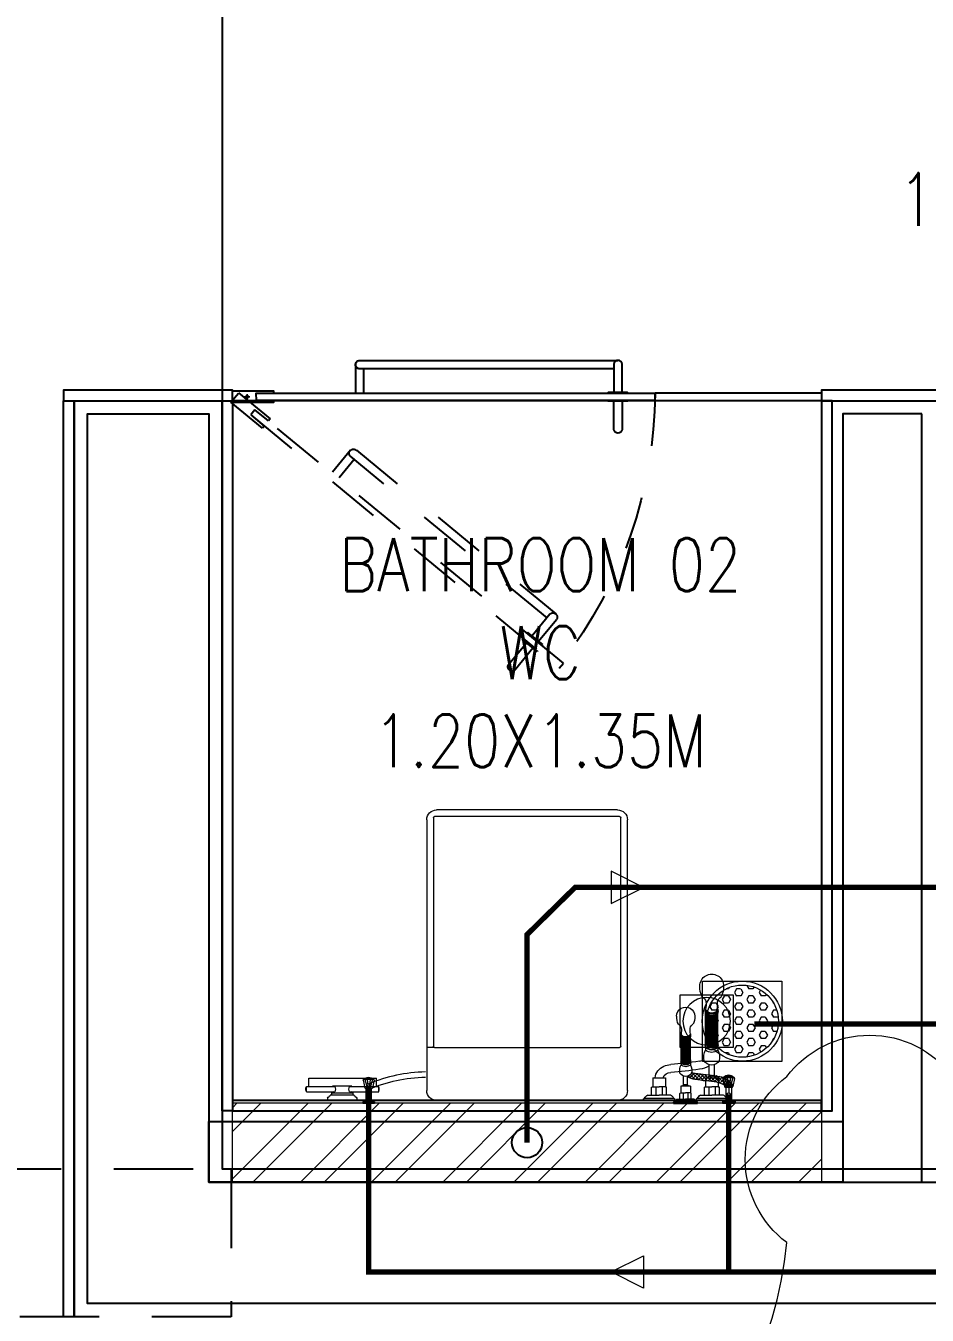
# Model space of a CAD drawing. Header units: metres. Extents: x 42 to 199, y -121 to 268.
# Drawn here: x 90.435 to 92.141, y 41.585 to 44.027 of the extents above; entities that cross this region are included whole.
import ezdxf

# ---------------------------------------------------------------- set-up
doc = ezdxf.new("R2010")
doc.units = ezdxf.units.M
doc.header["$LTSCALE"] = 0.3
for name, pattern in [('ACAD_ISO04W100', [30, 24, -3, 0, -3]), ('CONTINOUS', [0]), ('DASHED', [0.75, 0.5, -0.25]), ('HIDDEN', [0.375, 0.25, -0.125])]:
    doc.linetypes.add(name, pattern=pattern)
doc.layers.get('0').update_dxf_attribs({"color": 8})
for name, color, linetype in [('A-Anno-Area', 8, 'Continuous'), ('A-Cols', 8, 'Continuous'), ('A-ELEVATION 3', 8, 'Continuous'), ('A-ELEVATION 4', 8, 'Continuous'), ('A-flooring', 8, 'Continuous'), ('A-Glass', 8, 'Continuous'), ('A-Hidden-Above', 8, 'HIDDEN'), ('A-TEXT ARCHITECURAL', 8, 'Continuous'), ('A-Wall-Full', 8, 'Continuous'), ('A-Wall-Plst', 8, 'Continuous')]:
    doc.layers.add(name, color=color, linetype=linetype)
for name, color, linetype, lineweight in [('A-Plumbing Fixtures', 8, 'Continuous', 0), ('AGI- TEXT', 7, 'Continuous', 0), ('AGI-FT', 4, 'Continuous', 0), ('AGI-PHE-EQT', 5, 'Continuous', 0), ('AGI-PHE-SWP', 6, 'Continuous', 0), ('AGI-PHE-WP', 5, 'ACAD_ISO04W100', 0), ('AGI-PL-PLUMBING EQUPMENT', 4, 'Continuous', 0), ('DA HOUSE ARCH LAYOUT', 8, 'Continuous', 9), ('I-WALL-PATT', 8, 'Continuous', 0), ('LEDGE WALL', 7, 'Continuous', 0), ('NEW', 7, 'Continuous', 0), ('PH304.3', 7, 'Continuous', 0), ('PHE - DWS', 3, 'DASHED', 0), ('PHE CLAMP', 7, 'Continuous', 0), ('PHE sanfix', 4, 'Continuous', 0)]:
    doc.layers.add(name, color=color, linetype=linetype, lineweight=lineweight)
doc.styles.add('ROMANS', font='romans.shx', dxfattribs={"width": 0.8, "height": 0.5})

# ---------------------------------------------------------------- blocks, each defined once
blk = doc.blocks.new('wfwfg-flat-3')
at = {"color": 0}
for p, q in [((-3486.1541, -600.8019), (-3486.1625, -600.8058)), ((-3486.1625, -600.8058), (-3486.1541, -600.8019)), ((-3486.1564, -600.8081), (-3486.1603, -600.7996)), ((-3486.1603, -600.7996), (-3486.1564, -600.8081))]:
    blk.add_line(p, q, dxfattribs=at)
blk.add_circle((-3486.1583, -600.8038), 0.00264, dxfattribs=at)
blk.add_circle((-3486.1583, -600.8038), 0.00264, dxfattribs=at)
at = {"layer": 'A-ELEVATION 4'}
for points in [[(-3486.0787, -600.9956), (-3486.1166, -601.013), (-3486.1195, -601.0068, 0.471424), (-3486.1304, -601.0028), (-3486.085, -600.982)], [(-3485.9316, -601.4157), (-3486.1195, -601.0068, 1.093401), (-3486.1331, -601.0131), (-3485.9421, -601.4288)], [(-3485.8731, -601.4053), (-3485.8276, -601.3844, 0.900722), (-3485.8339, -601.3708), (-3485.8793, -601.3917)], [(-3485.8874, -601.4119), (-3485.9328, -601.4328, -0.900722), (-3485.9391, -601.4191), (-3485.8936, -601.3982)]]:
    blk.add_lwpolyline(points, format="xyb", dxfattribs=at)
for points in [[(-3485.8815, -601.4198), (-3485.8833, -601.4207), (-3485.8977, -601.3894), (-3485.8959, -601.3886)], [(-3485.8708, -601.4149), (-3485.869, -601.4141), (-3485.8834, -601.3829), (-3485.8852, -601.3837)]]:
    blk.add_lwpolyline(points, dxfattribs=at)
at = {"layer": 'A-Glass'}
blk.add_lwpolyline([(-3486.1787, -600.785), (-3486.1484, -600.851), (-3486.1441, -600.849), (-3486.1571, -600.8207), (-3486.1462, -600.8157), (-3486.1332, -600.844), (-3486.1292, -600.8423), (-3486.1596, -600.7762), (-3486.1787, -600.785)], dxfattribs=at)
blk.add_lwpolyline([(-3485.8613, -601.4644), (-3486.1571, -600.8207), (-3486.1462, -600.8157), (-3485.8504, -601.4594)], close=True, dxfattribs=at)
at = {"layer": 'A-Hidden-Above'}
for points in [[(-3486.1708, -600.7927), (-3486.1054, -600.8245), (-3486.1034, -600.8203), (-3486.1313, -600.8067), (-3486.1262, -600.7961), (-3486.0982, -600.8097), (-3486.0961, -600.8056), (-3486.1615, -600.7738), (-3486.1707, -600.7927)], [(-3485.5383, -601.0952), (-3485.5392, -601.097), (-3485.5701, -601.0819), (-3485.5692, -601.0801)], [(-3485.5331, -601.0846), (-3485.5323, -601.0828), (-3485.5632, -601.0678), (-3485.5641, -601.0695)]]:
    blk.add_lwpolyline(points, dxfattribs=at)
blk.add_lwpolyline([(-3485.4943, -601.1166), (-3486.1313, -600.8067), (-3486.1262, -600.7961), (-3485.4892, -601.106)], close=True, dxfattribs=at)
for points in [[(-3485.9599, -600.8923), (-3485.9781, -600.9299), (-3485.9843, -600.9269, 0.471424), (-3485.9953, -600.9307), (-3485.9734, -600.8858)], [(-3485.5796, -601.1237), (-3485.9843, -600.9269, 1.093401), (-3485.9909, -600.9403), (-3485.5794, -601.1405)], [(-3485.541, -601.0785), (-3485.5191, -601.0336, 0.900722), (-3485.5326, -601.027), (-3485.5545, -601.072)], [(-3485.5479, -601.0927), (-3485.5697, -601.1377, -0.900722), (-3485.5832, -601.1311), (-3485.5614, -601.0862)]]:
    blk.add_lwpolyline(points, format="xyb", dxfattribs=at)
at = {"layer": 'A-Hidden-Above', "ltscale": 0.5, "transparency": 33554559}
blk.add_arc((-3486.2007, -600.7459), 0.7946, 295.2832, 332.3168, dxfattribs=at)
blk = doc.blocks.new('zw$81B5-flat-1-flat-1-flat-1-flat-1-flat-1-flat-1-flat-1')
at = {"color": 4}
for p, q in [((-0.543, -0.0173), (-0.2005, -0.0173)), ((-0.5618, -0.5486), (-0.5618, -0.0361)), ((-0.5493, -0.4648), (-0.5493, -0.0323)), ((-0.5468, -0.0298), (-0.1968, -0.0298)), ((-0.1943, -0.0323), (-0.1943, -0.4648)), ((-0.1818, -0.0361), (-0.1818, -0.5486)), ((-0.7329, -0.459), (-0.7329, -0.4021)), ((-0.7327, -0.4595), (-0.7327, -0.4024)), ((-0.7322, -0.4604), (-0.7322, -0.403)), ((-0.7314, -0.4615), (-0.7314, -0.4038)), ((-0.7303, -0.4629), (-0.7303, -0.4048)), ((-0.7289, -0.4641), (-0.7289, -0.4057)), ((-0.7272, -0.4651), (-0.7272, -0.4066)), ((-0.7254, -0.4659), (-0.7254, -0.4072)), ((-0.7235, -0.4664), (-0.7235, -0.4077)), ((-0.7215, -0.4666), (-0.7215, -0.4078)), ((-0.7195, -0.4664), (-0.7195, -0.4077)), ((-0.7175, -0.466), (-0.7175, -0.4073)), ((-0.7156, -0.4652), (-0.7156, -0.4067)), ((-0.7139, -0.4642), (-0.7139, -0.4058)), ((-0.7125, -0.4629), (-0.7125, -0.4048)), ((-0.7113, -0.4615), (-0.7113, -0.4038)), ((-0.7103, -0.4601), (-0.7103, -0.4028)), ((-0.7098, -0.459), (-0.7098, -0.4021)), ((-0.7329, -0.4664), (-0.7329, -0.4722)), ((-0.7098, -0.4664), (-0.7098, -0.4722)), ((-0.1968, -0.4673), (-0.5468, -0.4673)), ((-0.1968, -0.4673), (-0.1818, -0.4673)), ((-0.7268, -0.5219), (-0.7268, -0.4997)), ((-0.7166, -0.5219), (-0.7166, -0.4999)), ((-0.7098, -0.5246), (-0.7336, -0.5246)), ((-0.7336, -0.5246), (-0.7336, -0.5415)), ((-0.7098, -0.5246), (-0.7098, -0.5415)), ((-0.6098, -0.5246), (-0.6336, -0.5246)), ((-0.6336, -0.5246), (-0.6336, -0.5415)), ((-0.6098, -0.5246), (-0.6098, -0.5415)), ((0.0415, -0.5256), (-0.0866, -0.5255)), ((-0.0865, -0.5409), (-0.0865, -0.5255)), ((0.0415, -0.5256), (0.0005, -0.5256)), ((0.0415, -0.5409), (0.0415, -0.5255)), ((-0.7433, -0.5572), (-0.7218, -0.5572)), ((-0.7358, -0.5572), (-0.7358, -0.5426)), ((-0.7336, -0.5415), (-0.7217, -0.5415)), ((-0.7277, -0.5415), (-0.7277, -0.5572)), ((-0.7003, -0.5572), (-0.7218, -0.5572)), ((-0.7098, -0.5415), (-0.7217, -0.5415)), ((-0.7158, -0.5415), (-0.7158, -0.5572)), ((-0.7076, -0.5572), (-0.7076, -0.5426)), ((-0.6433, -0.5572), (-0.6218, -0.5572)), ((-0.6358, -0.5572), (-0.6358, -0.5426)), ((-0.6336, -0.5415), (-0.6217, -0.5415)), ((-0.6277, -0.5415), (-0.6277, -0.5572)), ((-0.6003, -0.5572), (-0.6218, -0.5572)), ((-0.6098, -0.5415), (-0.6217, -0.5415)), ((-0.6158, -0.5415), (-0.6158, -0.5572)), ((-0.6076, -0.5572), (-0.6076, -0.5426)), ((-0.091, -0.5509), (-0.091, -0.5409)), ((-0.0358, -0.5409), (-0.091, -0.5409)), ((-0.0358, -0.5509), (-0.091, -0.5509)), ((0.0003, -0.5568), (-0.0437, -0.5568)), ((-0.0017, -0.5528), (-0.0417, -0.5528)), ((-0.0417, -0.5528), (-0.0417, -0.5568)), ((-0.0037, -0.5398), (-0.0397, -0.5398)), ((0.046, -0.5409), (-0.0077, -0.5409)), ((0.046, -0.5509), (-0.0077, -0.5509)), ((-0.0017, -0.5528), (-0.0017, -0.5568)), ((0.046, -0.5509), (0.046, -0.5409)), ((-0.7513, -0.5673), (-0.7513, -0.5646)), ((-0.7513, -0.5673), (-0.6923, -0.5673)), ((-0.6945, -0.5634), (-0.7491, -0.5634)), ((-0.6923, -0.5673), (-0.6923, -0.5646)), ((-0.6513, -0.5673), (-0.6513, -0.5646)), ((-0.6513, -0.5673), (-0.5923, -0.5673)), ((-0.5945, -0.5634), (-0.6491, -0.5634)), ((-0.5923, -0.5673), (-0.5923, -0.5646)), ((-0.2005, -0.5673), (-0.543, -0.5673)), ((-0.0492, -0.5633), (-0.0492, -0.5673)), ((0.0058, -0.5673), (-0.0492, -0.5673)), ((0.0058, -0.5633), (0.0058, -0.5673))]:
    blk.add_line(p, q, dxfattribs=at)
blk.add_lwpolyline([(-0.6618, -0.4673), (-0.6618, -0.3673), (-0.7618, -0.3673), (-0.7618, -0.4673)], close=True, dxfattribs=at)
for points in [[(-0.091, -0.5489), (-0.092, -0.5489), (-0.092, -0.5429), (-0.091, -0.5429)], [(0.046, -0.5489), (0.047, -0.5489), (0.047, -0.5429), (0.046, -0.5429)]]:
    blk.add_lwpolyline(points, dxfattribs=at)
blk.add_circle((-0.7118, -0.4173), 0.045, dxfattribs=at)
for centre, radius, start, end in [((-0.543, -0.0361), 0.0188, 90, 180), ((-0.2005, -0.0361), 0.0188, 0, 90), ((-0.5468, -0.0323), 0.0025, 90, 180), ((-0.1968, -0.0323), 0.0025, 0, 90), ((-0.7213, -0.3507), 0.0225, 359.1351, 180.8649), ((-0.7011, -0.352), 0.0427, 178.7483, 206.4876), ((-0.7414, -0.352), 0.0427, 333.5124, 1.2517), ((-0.7485, -0.3854), 0.017, 16.288, 57.3519), ((-0.7791, -0.3852), 0.0471, 348.3571, 5.6253), ((-0.6636, -0.3852), 0.0471, 174.3747, 191.6429), ((-0.6942, -0.3854), 0.017, 122.6481, 163.712), ((-0.7308, -0.3984), 0.0028, 137.3065, 222.6935), ((-0.7317, -0.3956), 0.0015, 143.1441, 216.8559), ((-0.7317, -0.4012), 0.0015, 143.1441, 216.8559), ((-0.7213, -0.3897), 0.0126, 203.4368, 336.5632), ((-0.7213, -0.3908), 0.0129, 206.3551, 333.6449), ((-0.7213, -0.3928), 0.0138, 213.1371, 326.8629), ((-0.7213, -0.3932), 0.0146, 217.5398, 322.4602), ((-0.711, -0.3956), 0.0015, 323.1441, 36.8559), ((-0.7118, -0.3984), 0.0028, 317.3065, 42.6935), ((-0.711, -0.4012), 0.0015, 323.1441, 36.8559), ((-0.7308, -0.4627), 0.0028, 137.3065, 222.6935), ((-0.7317, -0.4599), 0.0015, 143.1441, 216.8559), ((-0.7213, -0.454), 0.0126, 203.4368, 336.5632), ((-0.7213, -0.455), 0.0129, 206.3551, 333.6449), ((-0.711, -0.4599), 0.0015, 323.1441, 36.8559), ((-0.7118, -0.4627), 0.0028, 317.3065, 42.6935), ((-0.7056, -0.4862), 0.0307, 152.7727, 191.5996), ((-0.7317, -0.4655), 0.0015, 143.1441, 216.8559), ((-0.7213, -0.457), 0.0138, 213.1371, 326.8629), ((-0.7213, -0.4575), 0.0146, 217.5398, 322.4602), ((-0.7213, -0.4589), 0.0176, 229.0147, 310.9853), ((-0.711, -0.4655), 0.0015, 323.1441, 36.8559), ((-0.7369, -0.4862), 0.0307, 348.4004, 27.2273), ((-0.5468, -0.4648), 0.0025, 180, 270), ((-0.1968, -0.4648), 0.0025, 270, 0), ((-0.7213, -0.4839), 0.0167, 210.5106, 329.4894), ((-0.6932, -0.4637), 0.0448, 238.5932, 263.7686), ((-0.6949, -0.4669), 0.0268, 244.0824, 263.2266), ((-0.5028, 0.9912), 1.4974, 262.5073, 264.5933), ((-0.6006, 0.1115), 0.6274, 261.0603, 266.0403), ((-0.6441, -0.5317), 0.0321, 39.6697, 89.6336), ((-0.6386, -0.5265), 0.0245, 4.3011, 38.585), ((-0.7217, -0.5305), 0.01, 35.7762, 144.2238), ((-0.6437, -0.5296), 0.0153, 19.0504, 90.6085), ((-0.7368, -0.5693), 0.0138, 118.3436, 154.2104), ((-0.732, -0.5471), 0.00586, 105.9076, 129.9207), ((-0.7114, -0.5471), 0.00586, 50.0793, 74.0924), ((-0.7068, -0.5693), 0.0138, 25.7896, 61.6564), ((-0.6368, -0.5693), 0.0138, 118.3436, 154.2104), ((-0.632, -0.5471), 0.00586, 105.9076, 129.9207), ((-0.6114, -0.5471), 0.00586, 50.0793, 74.0924), ((-0.6068, -0.5693), 0.0138, 25.7896, 61.6564), ((-0.543, -0.5486), 0.0188, 180, 270), ((-0.2005, -0.5486), 0.0188, 270, 0), ((-0.0449, -0.564), 0.00443, 107.7746, 170.8611), ((-0.0475, -0.5562), 0.00383, 289.8198, 350.7712), ((-0.0447, -0.5457), 0.00768, 292.3879, 317.6995), ((-0.0447, -0.5457), 0.00768, 39.5857, 50.1197), ((-0.0442, -0.5459), 0.00975, 329.1554, 30.8446), ((0.0007, -0.5459), 0.00975, 149.1554, 210.8446), ((0.0012, -0.5457), 0.00768, 129.8803, 141.0583), ((0.0012, -0.5457), 0.00768, 222.3005, 247.6121), ((0.004, -0.5562), 0.00383, 189.2288, 250.1802), ((0.0014, -0.564), 0.00443, 9.1389, 72.2254), ((-0.7492, -0.5658), 0.00241, 88.0282, 152.0821), ((-0.6944, -0.5658), 0.00241, 27.9179, 91.9718), ((-0.6492, -0.5658), 0.00241, 88.0282, 152.0821), ((-0.5944, -0.5658), 0.00241, 27.9179, 91.9718)]:
    blk.add_arc(centre, radius, start, end, dxfattribs=at)
blk = doc.blocks.new('BEAM LAYOUTS AND DEPTS AS PER SITE')
at = {"layer": 'A-Hidden-Above', "color": 8, "ltscale": 2}
for points in [[(94.0262, 45.4216), (90.8062, 45.4216), (90.8062, 41.862), (94.0262, 41.862)], [(88.3513, 41.862), (90.8235, 41.862), (90.8235, 41.582), (88.3513, 41.582)]]:
    blk.add_lwpolyline(points, close=True, dxfattribs=at)
blk = doc.blocks.new('DA HOUSE ARCH LAYOUT')
at = {"color": 8, "transparency": 33554687}
blk.add_wipeout([(-11.75, 107.63), (-11.75, 78.6832), (-4.6699, 77.9793), (-4.6699, 87.3699), (20.9401, 87.3699), (20.94, 97.27), (30.1376, 97.27), (30.1376, 95.8004), (30.1509, 95.6202), (30.2068, 95.3936), (30.2908, 95.2058), (30.4267, 95.0082), (30.5877, 94.8493), (30.7469, 94.7385), (30.9156, 94.6565), (31.1167, 94.5963), (31.3676, 94.5704), (31.6721, 94.6087), (31.9475, 94.7157), (32.1814, 94.8781), (32.441, 95.1999), (32.4934, 95.3049), (32.5584, 95.4923), (32.5869, 95.6387), (32.5967, 95.8477), (32.5782, 96.0181), (32.5404, 96.1711), (32.4781, 96.3293), (32.428, 96.4237), (32.3565, 96.5318), (32.2288, 96.6615), (32.1161, 96.7764), (31.9914, 96.8605), (31.8786, 96.9192), (31.3843, 97.0303), (31.3843, 97.1695), (32.0248, 97.1695), (32.0248, 106.3305), (12.6625, 106.33), (12.6624, 107.63)], dxfattribs=at).dxf.layer = 'A-ELEVATION 3'
at = {"layer": 'A-ELEVATION 3', "color": 8, "ltscale": 0.25}
for p, q in [((-6.34, 104.9996), (-6.34, 103.945)), ((-5.205, 103.945), (-6.32, 103.945))]:
    blk.add_line(p, q, dxfattribs=at)
at = {"layer": 'A-flooring', "color": 8}
for points in [[(-6.64, 103.945), (-6.32, 103.945), (-6.32, 103.965), (-6.64, 103.965)], [(-5.205, 103.945), (-4.975, 103.945), (-4.975, 103.965), (-5.205, 103.965)], [(-6.62, 102.21), (-6.64, 102.21), (-6.64, 103.945), (-6.62, 103.945)], [(-6.32, 102.6), (-6.34, 102.6), (-6.34, 103.945), (-6.32, 103.945)], [(-5.205, 102.6), (-5.185, 102.6), (-5.185, 103.945), (-5.205, 103.945)]]:
    blk.add_lwpolyline(points, close=True, dxfattribs=at)
at = {"layer": 'A-Glass', "color": 8}
blk.add_lwpolyline([(-5.52, 103.96), (-5.205, 103.96), (-5.205, 103.945), (-5.52, 103.945)], close=True, dxfattribs=at)
at = {"layer": 'A-Wall-Full', "color": 8, "transparency": 33554687}
for points in [[(-5.015, 103.92), (-5.165, 103.92), (-5.165, 102.465), (-5.015, 102.465)], [(-6.365, 102.58), (-5.165, 102.58), (-5.165, 102.465), (-6.365, 102.465)]]:
    blk.add_lwpolyline(points, close=True, dxfattribs=at)
at = {"layer": 'A-TEXT ARCHITECURAL', "color": 8, "insert": (-5.7559, 104.5428, -28.1122), "char_height": 0.1, "width": 2.017239, "attachment_point": 1, "style": 'ROMANS', "bg_fill": 2}
blk.add_mtext('\\pxqc;PASSAGE\\P1.05M WIDE', dxfattribs=at)
at = {"layer": 'A-TEXT ARCHITECURAL', "color": 8, "insert": (-6.7464, 103.6844, -28.1122), "char_height": 0.1, "width": 2.017239, "attachment_point": 1, "style": 'ROMANS'}
blk.add_mtext('\\pxqc;BATHROOM 02\\PWC\\P1.20X1.35M', dxfattribs=at)
at = {"layer": 'A-Wall-Plst', "color": 8}
blk.add_lwpolyline([(-6.62, 102.21), (-6.62, 103.945), (-6.34, 103.945), (-6.34, 102.49), (-3.915, 102.49), (-3.915, 102.365), (-3.425, 102.365), (-3.425, 102.49), (-3.12, 102.49), (-3.12, 106.05), (-3.42, 106.05), (-3.42, 106.3301), (-2.84, 106.3301)], dxfattribs=at)
at = {"layer": 'A-Plumbing Fixtures', "color": 8, "xscale": -1.066818829865207, "yscale": 1.066818829865207, "zscale": 1.066818829865207, "rotation": 114.6846429816317}
blk.add_blockref('wfwfg-flat-3', (964.5118, -3542.9714), dxfattribs=at)
at = {"layer": 'A-Plumbing Fixtures', "color": 8, "lineweight": 0, "xscale": -1}
blk.add_blockref('zw$81B5-flat-1-flat-1-flat-1-flat-1-flat-1-flat-1-flat-1', (-6.1343, 103.1873), dxfattribs=at)
at = {"layer": 'A-flooring', "color": 8}
blk.add_lwpolyline([(-6.32, 102.6), (-5.205, 102.6), (-5.205, 102.62), (-6.32, 102.62)], close=True, dxfattribs=at)
at = {"layer": 'A-Wall-Full', "color": 8, "transparency": 33554687}
blk.add_lwpolyline([(-4.515, 97.455), (-4.515, 102.235), (-6.595, 102.235), (-6.595, 103.92), (-6.365, 103.92), (-6.365, 102.465), (-3.94, 102.465), (-3.94, 102.34), (-3.4, 102.34), (-3.4, 102.465), (-3.095, 102.465), (-3.095, 106.075), (-3.395, 106.075), (-3.395, 106.3051), (-2.865, 106.3051)], dxfattribs=at)
at = {"layer": 'A-Cols', "color": 8}
blk.add_blockref('BEAM LAYOUTS AND DEPTS AS PER SITE', (-97.1462, 60.628), dxfattribs=at)
blk = doc.blocks.new('CARE-FTLOOR TRAP')
at = {"layer": 'PHE sanfix', "ltscale": 0.025}
h = blk.add_hatch(dxfattribs=at)
h.set_pattern_fill('HEX', color=256, scale=94.707521, angle=179.1253, style=0)
h.set_pattern_definition([(179.1253, (3474.058, -9141.882), (-0.313026, -20.50239), [11.83844, -23.67688]), (299.1253, (3474.058, -9141.882), (17.912104, 9.980107), [11.83844, -23.67688]), (239.1253, (3462.221, -9141.7), (17.599078, -10.522284), [11.83844, -23.67688])])
h.paths.add_polyline_path([(-104.2, 1.6, 1), (104.2, -1.6, 1)])
for p, q in [((-116.5, -114.7), (-112.8, 117.4)), ((-112.8, 117.4), (115.8, 113.7)), ((115.8, 113.7), (112.1, -118.3)), ((112.1, -118.3), (-116.5, -114.7))]:
    blk.add_line(p, q, dxfattribs=at)
for radius in [115.5, 104.2]:
    blk.add_circle((0, 0), radius, dxfattribs=at)
blk = doc.blocks.new('jglgjlg')
at = {"layer": 'PH304.3', "ltscale": 5}
h = blk.add_hatch(dxfattribs=at)
h.set_pattern_fill('ANSI37', color=3, scale=50)
h.set_pattern_definition([(45, (0, 0), (-4.419417382, 4.419417382), []), (135, (0, 0), (-4.419417382, -4.419417382), [])])
h.paths.add_polyline_path([(2666871.8, -141076.5, -0.079631), (2666855.2, -141083.1, 0.021733), (2666801, -141089.2, 0.110292), (2666782.5, -141095.5), (2666782.5, -141097.5, -0.190357), (2666792.2, -141105, -0.01216), (2666792.5, -141106.5, -0.083727), (2666801, -141104, -0.009102), (2666855.2, -141097.9, 0.076871), (2666871.8, -141093.6)])
h.paths.add_polyline_path([(2666879.4, -141071.1, -0.04111), (2666871.8, -141076.5), (2666871.8, -141093.6, 0.07569), (2666886.1, -141084.6), (2666886.1, -141081.8, -0.54993)])
h.paths.add_polyline_path([(2666890.6, -141080.3, -0.161983), (2666886.1, -141081.8), (2666886.1, -141084.6, 0.02775)])
h.paths.add_polyline_path([(2666893.6, -141074.3, 1), (2666878.6, -141074.3, 0.617638), (2666890.6, -141080.3, 0.01361), (2666892.7, -141078, 0.130251)])
at = {"layer": 'AGI-PL-PLUMBING EQUPMENT'}
for p, q in [((2666747.8, -141030.1, 0), (2666806.8, -141029.4, 0)), ((2666747.8, -141030.1, 0), (2666747.8, -141032.8, 0)), ((2666804.7, -141033.4, 0), (2666750.1, -141034, 0)), ((2666755.9, -141040.1, 0), (2666777.4, -141039.9, 0)), ((2666763.5, -141040, 0), (2666763.6, -141054.6, 0)), ((2666771.7, -141055.7, 0), (2666771.6, -141039.9, 0)), ((2666799, -141039.6, 0), (2666777.4, -141039.9, 0)), ((2666783.6, -141055.5, 0), (2666783.5, -141039.8, 0)), ((2666791.6, -141039.7, 0), (2666791.7, -141054.3, 0)), ((2666806.8, -141029.4, 0), (2666806.9, -141032.1, 0)), ((2666765.8, -141055.7, 0), (2666777.7, -141055.6, 0)), ((2666766, -141072.6, 0), (2666765.8, -141055.7, 0)), ((2666789.8, -141072.3, 0), (2666766, -141072.6, 0)), ((2666772.8, -141075.3, 0), (2666773, -141097.5, 0)), ((2666789.6, -141055.5, 0), (2666777.7, -141055.6, 0)), ((2666783.1, -141075.1, 0), (2666783.3, -141097.1, 0)), ((2666789.8, -141072.3, 0), (2666789.6, -141055.5, 0)), ((2666767.4, -141130.8, 0), (2666767.3, -141125, 0)), ((2666767.5, -141138.2, 0), (2666768.1, -141195.1, 0)), ((2666767.7, -141137.7, 0), (2666768.4, -141194.8, 0)), ((2666768.2, -141136.8, 0), (2666768.8, -141194.2, 0)), ((2666768.9, -141135.7, 0), (2666769.6, -141193.4, 0)), ((2666770, -141134.3, 0), (2666770.7, -141192.4, 0)), ((2666771.4, -141133.1, 0), (2666772.1, -141191.4, 0)), ((2666773, -141132, 0), (2666773.7, -141190.5, 0)), ((2666774.8, -141131.2, 0), (2666775.5, -141189.9, 0)), ((2666776.8, -141130.7, 0), (2666777.5, -141189.4, 0)), ((2666778.8, -141130.5, 0), (2666779.5, -141189.2, 0)), ((2666780.8, -141130.6, 0), (2666781.5, -141189.3, 0)), ((2666782.8, -141131.1, 0), (2666783.5, -141189.7, 0)), ((2666784.7, -141131.8, 0), (2666785.3, -141190.3, 0)), ((2666786.4, -141132.8, 0), (2666787, -141191.2, 0)), ((2666787.8, -141134, 0), (2666788.5, -141192.1, 0)), ((2666789.1, -141135.4, 0), (2666789.7, -141193.2, 0)), ((2666790, -141136.8, 0), (2666790.7, -141194.1, 0)), ((2666790.5, -141130.6, 0), (2666790.4, -141124.8, 0)), ((2666790.6, -141138, 0), (2666791.2, -141194.8, 0))]:
    blk.add_line(p, q, dxfattribs=at)
for centre, radius, start, end in [((2666749.9, -141031.6, 0), 2.41, 208.5861, 272.64), ((2666762.3, -141027.9, 0), 13.8, 206.4578, 242.3246), ((2666792.3, -141027.6, 0), 13.8, 299.0118, 334.8785), ((2666804.7, -141031, 0), 2.41, 268.6964, 332.7503), ((2666767.3, -141050.1, 0), 5.86, 230.7475, 254.7606), ((2666777.8, -141066.6, 0), 10, 216.4444, 324.892), ((2666787.9, -141049.8, 0), 5.86, 286.5758, 310.5889), ((2666794.4, -141110.7, 0), 30.7, 169.0686, 207.8955), ((2666778.8, -141113.2, 0), 16.7, 31.1788, 150.1576), ((2666763.1, -141111, 0), 30.7, 333.4409, 12.2678), ((2666769.5, -141134.5, 0), 2.8, 137.9746, 223.3617), ((2666768.6, -141131.7, 0), 1.5, 143.8123, 217.5241), ((2666768.6, -141137.3, 0), 1.5, 143.8123, 217.5241), ((2666779, -141138.2, 0), 17.6, 49.6829, 131.6535), ((2666779, -141139.6, 0), 14.6, 38.208, 143.1284), ((2666779, -141140, 0), 13.8, 33.8053, 147.5311), ((2666779.1, -141142, 0), 12.9, 27.0233, 154.3131), ((2666779.1, -141143.1, 0), 12.6, 24.105, 157.2314), ((2666789.3, -141131.5, 0), 1.5, 323.8123, 37.5241), ((2666788.5, -141134.3, 0), 2.8, 317.9746, 43.3617), ((2666789.4, -141137.1, 0), 1.5, 323.8123, 37.5241), ((2666770.2, -141198.7, 0), 2.8, 137.9746, 223.3617), ((2666769.3, -141195.9, 0), 1.5, 143.8123, 217.5241), ((2666769.4, -141201.5, 0), 1.5, 143.8123, 217.5241), ((2666779.8, -141203.8, 0), 14.6, 38.208, 143.1284), ((2666779.8, -141204.3, 0), 13.8, 33.8053, 147.5311), ((2666779.8, -141206.3, 0), 12.9, 27.0233, 154.3131), ((2666779.8, -141207.3, 0), 12.6, 24.105, 157.2314), ((2666722.1, -141212.5, 0), 47.1, 355.0429, 12.3111), ((2666837.6, -141211.2, 0), 47.1, 169.0252, 186.2934), ((2666790.1, -141195.7, 0), 1.5, 323.8123, 37.5241), ((2666789.2, -141198.5, 0), 2.8, 317.9746, 43.3617), ((2666790.1, -141201.3, 0), 1.5, 323.8123, 37.5241), ((2666800.5, -141244.8, 0), 42.7, 154.1805, 181.9199), ((2666752.7, -141212, 0), 17, 303.3163, 344.3802), ((2666807, -141211.4, 0), 17, 196.9561, 238.0201), ((2666760.2, -141245.3, 0), 42.7, 359.4165, 27.1558), ((2666780.3, -141246.3, 0), 22.5, 179.8033, 1.5331)]:
    blk.add_arc(centre, radius, start, end, dxfattribs=at)
at = {"layer": 'PH304.3', "color": 3, "ltscale": 5}
for centre, radius, start, end in [((2666842.9, -141026.8, 0), 56.5, 283.1883, 310.8163), ((2666886.6, -141072.7, 0), 7.5, 155.4373, 19.9469), ((2666807.1, -141133.1, 0), 44.8, 96.8996, 122.075), ((2666805.3, -141129.9, 0), 26.8, 97.4416, 116.5858), ((2666906.4, -141707.2, 0), 627.4, 94.6279, 99.6079), ((2667014.4, -142585.6, 0), 1497.4, 96.0749, 98.1609), ((2666849.7, -141040.8, 0), 56.1, 276.4135, 320.7877)]:
    blk.add_arc(centre, radius, start, end, dxfattribs=at)
blk = doc.blocks.new('JRKGRG')
at = {"layer": 'AGI-PL-PLUMBING EQUPMENT', "color": 4, "linetype": 'Continuous', "lineweight": 0}
for p, q in [((2755326.9, -167826.3, 0), (2755326.1, -167826.3, 0)), ((2755326.9, -167836.1, 0), (2755326.1, -167836.1, 0))]:
    blk.add_line(p, q, dxfattribs=at)
at = {"layer": 'AGI-PL-PLUMBING EQUPMENT', "color": 4, "linetype": 'Continuous', "lineweight": 0, "ltscale": 0.3}
blk.add_line((2755326.9, -167831.2, 0), (2755326.1, -167831.2, 0), dxfattribs=at)
at = {"layer": 'AGI-PL-PLUMBING EQUPMENT', "color": 4, "linetype": 'Continuous', "lineweight": 0, "ltscale": 50}
for p, q in [((2755326.9, -167815.4, 0), (2755326.9, -167846.9, 0)), ((2755331, -167815.4, 0), (2755326.9, -167815.4, 0)), ((2755331, -167815.4, 0), (2755331, -167846.9, 0)), ((2755343.4, -167824.1, 0), (2755331, -167824.1, 0)), ((2755344.9, -167831.2, 0), (2755331, -167831.2, 0)), ((2755366.1, -167824.1, 0), (2755343.4, -167824.1, 0)), ((2755366.1, -167831.2, 0), (2755352.2, -167831.2, 0)), ((2755366.1, -167822.8, 0), (2755366.1, -167839.5, 0)), ((2755388, -167816.7, 0), (2755367.6, -167821, 0)), ((2755390.3, -167818.5, 0), (2755390.3, -167843.8, 0)), ((2755331, -167846.9, 0), (2755326.9, -167846.9, 0)), ((2755366.1, -167838.2, 0), (2755331, -167838.2, 0)), ((2755388, -167845.6, 0), (2755367.6, -167841.3, 0))]:
    blk.add_line(p, q, dxfattribs=at)
at = {"layer": 'AGI-PL-PLUMBING EQUPMENT', "color": 4, "linetype": 'Continuous', "lineweight": 0, "ltscale": 50, "elevation": 0}
for points in [[(2755390.3, -167821.3), (2755366.1, -167827.6)], [(2755390.3, -167827.1), (2755366.1, -167829.4)], [(2755390.3, -167835.3), (2755366.1, -167832.5)], [(2755390.3, -167841), (2755366.1, -167834.4)]]:
    blk.add_lwpolyline(points, dxfattribs=at)
for points in [[(2755390.3, -167841, 0.372706), (2755390.3, -167821.3)], [(2755390.3, -167835.3, 0.176556), (2755390.3, -167827)]]:
    blk.add_lwpolyline(points, format="xyb", dxfattribs=at)
at = {"layer": 'AGI-PL-PLUMBING EQUPMENT', "color": 4, "linetype": 'Continuous', "lineweight": 0, "ltscale": 50}
blk.add_circle((2755348.5, -167831.2, 0), 3.67, dxfattribs=at)
for centre, radius, start, end in [((2755368, -167822.8, 0), 1.86, 101.8986, 180), ((2755388.4, -167818.5, 0), 1.86, 0, 101.8986), ((2755378.9, -167831.2, 0), 17, 311.8802, 48.1198), ((2755368, -167839.5, 0), 1.86, 180, 258.1014), ((2755388.4, -167843.8, 0), 1.86, 258.1014, 0)]:
    blk.add_arc(centre, radius, start, end, dxfattribs=at)
blk = doc.blocks.new('zw$BB52')
at = {"layer": 'PH304.3', "color": 30, "ltscale": 5}
for centre, radius, start, end in [((336.9, 160), 420.2, 181.3599, 202.3772), ((340.5, 157.8), 408.9, 181.093, 202.7011)]:
    blk.add_arc(centre, radius, start, end, dxfattribs=at)
at = {"layer": 'NEW', "color": 32, "true_color": 0xcd6928, "xscale": -1}
blk.add_blockref('JRKGRG', (2755326.9, 167831.2, 0), dxfattribs=at)
blk = doc.blocks.new('direction')
at = {"color": 0}
blk.add_lwpolyline([(-1.225, 2.45), (0, 0), (1.225, 2.45), (-1.225, 2.45)], dxfattribs=at)

msp = doc.modelspace()

# ---------------------------------------------------------------- block references
at = {"layer": 'DA HOUSE ARCH LAYOUT'}
msp.add_blockref('DA HOUSE ARCH LAYOUT', (97.1462, -60.628), dxfattribs=at)

# ---------------------------------------------------------------- next in the draw order: hatches: boundary and pattern name
at = {"layer": 'I-WALL-PATT', "linetype": 'ByBlock', "ltscale": 0.25}
h = msp.add_hatch(dxfattribs=at)
h.set_pattern_fill('ANSI32', color=9, scale=0.01, angle=180)
h.set_pattern_definition([(225, (274.89227, -14.85121), (0.06735192, -0.06735192), []), (225, (274.84737, -14.85121), (0.06735192, -0.06735192), [])])
h.paths.add_polyline_path([(91.9412, 41.837), (91.9412, 41.987), (90.8262, 41.987), (90.8262, 41.837)])

# ---------------------------------------------------------------- next in the draw order: linework, layer by layer
at = {"layer": 'A-Anno-Area', "color": 6, "linetype": 'ByBlock', "ltscale": 0.25}
msp.add_circle((91.3837, 41.912, -0.05), 0.0286, dxfattribs=at)
at = {"layer": 'AGI- TEXT', "color": 7, "elevation": -0.05}
msp.add_lwpolyline([(91.8753, 42.0369, -0.5), (92.1894, 42.0369, -0.5), (92.5036, 42.0369, -0.5), (92.8177, 42.0369, -0.5), (93.1319, 42.0369, -0.5), (93.2007, 41.7916, -0.5), (93.2007, 41.4775, -0.5), (92.8866, 41.4775, -0.5), (92.5724, 41.4775, -0.5), (92.2583, 41.4775, -0.252026), (91.0947, 41.0587, 0.407005), (91.8753, 41.7228, -0.5), (91.8753, 42.0369)], format="xyb", close=True, dxfattribs=at)
at = {"layer": 'AGI-PHE-SWP', "linetype": 'ByBlock', "ltscale": 0.25, "elevation": -0.05}
msp.add_lwpolyline([(91.3837, 41.912, 0.01, 0.01, 0), (91.3837, 42.306, 0.01, 0.01, 0), (91.4746, 42.3953, 0.01, 0.01, 0), (94.594, 42.3953, 0.01, 0.01, 0), (94.6876, 42.4604, 0.01, 0.01, 0), (94.6876, 45.2234, 0, 0, 0)], format="xyseb", dxfattribs=at)
at = {"layer": 'AGI-PHE-WP', "linetype": 'ByBlock', "ltscale": 0.25, "const_width": 0.01, "elevation": -0.05}
msp.add_lwpolyline([(91.8139, 42.1368), (93.5632, 42.1368), (93.6796, 42.251)], dxfattribs=at)
at = {"layer": 'LEDGE WALL', "linetype": 'ByBlock', "ltscale": 0.25, "elevation": -0.05}
msp.add_lwpolyline([(90.8262, 41.837), (90.8262, 41.987), (91.9412, 41.987), (91.9412, 41.837)], close=True, dxfattribs=at)
at = {"layer": 'PHE - DWS', "linetype": 'ByBlock', "ltscale": 0.25, "const_width": 0.01, "elevation": -0.05}
for points in [[(91.0837, 42.017), (91.0837, 41.667), (92.2316, 41.667), (92.2316, 41.862), (92.8808, 41.862), (92.8808, 41.667), (94.0975, 41.667), (94.0975, 44.831), (94.0427, 44.831)], [(91.7655, 42.0035), (91.7655, 41.667)]]:
    msp.add_lwpolyline(points, dxfattribs=at)

# ---------------------------------------------------------------- next in the draw order: block references
at = {"layer": 'AGI-FT', "xscale": 0.0006560697574302621, "yscale": 0.0006560697574302621, "zscale": 0.0006560697574302621, "rotation": 0.9198599458406358}
msp.add_blockref('CARE-FTLOOR TRAP', (91.7912, 42.142, -0.05), dxfattribs=at)
at = {"layer": 'AGI-PHE-EQT', "color": 241, "linetype": 'CONTINOUS', "lineweight": 50, "true_color": 0xf7abae}
for name, p, xscale, yscale, zscale, rotation in [('jglgjlg', (-1941.642, -89.339, -0.05), -0.000762987926006805, 0.000762987926006805, 0.000762987926006805, 180.6681913224809), ('zw$BB52', (91.0837, 41.9863, -0.05), 0.0007157023764213313, 0.0007157023764213313, 0.0007157023764213313, 270), ('JRKGRG', (-36.2877, -2060.2942, -0.05), 0.0007629879260068051, 0.0007629879260068051, 0.0007629879260068051, 90)]:
    msp.add_blockref(name, p, dxfattribs=dict(at, xscale=xscale, yscale=yscale, zscale=zscale, rotation=rotation))
at = {"layer": 'PHE CLAMP', "yscale": 0.02499999999999996, "zscale": 0.02499999999999996}
for p, xscale, rotation in [((91.6041, 42.3953, -0.05), 0.02499999999999996, 90.00000000000124), ((91.5428, 41.667, -0.05), -0.02499999999999996, 269.9999999999988)]:
    msp.add_blockref('direction', p, dxfattribs=dict(at, xscale=xscale, rotation=rotation))

doc.saveas('drawing.dxf')
